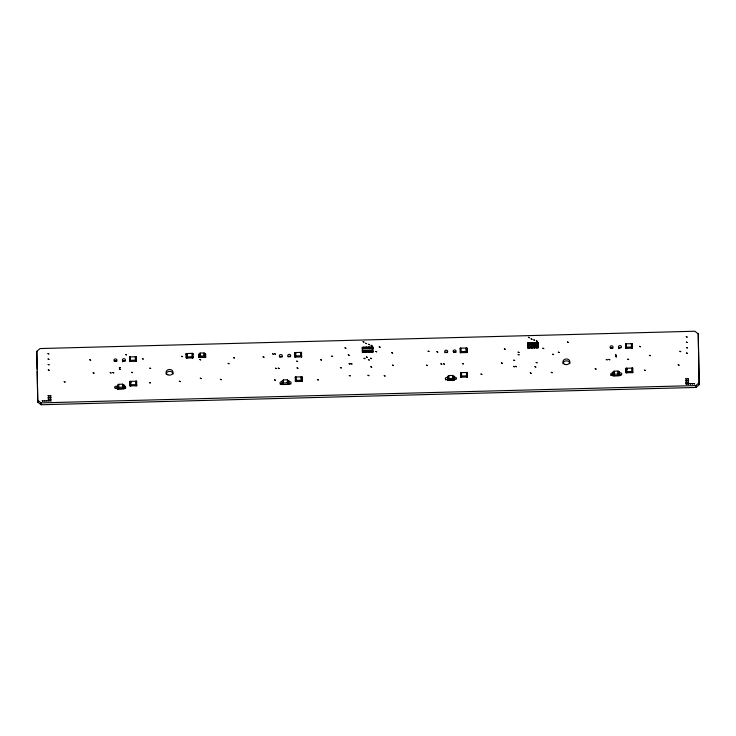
<?xml version="1.0" encoding="UTF-8"?>
<svg xmlns="http://www.w3.org/2000/svg" width="736" height="736" viewBox="0 0 736 736"><rect width="100%" height="100%" fill="white"/><g stroke="black" fill="none" stroke-linecap="round" stroke-linejoin="round"><path stroke-width="1.1" d="M199.097 354.642L199.364 354.605M282.523 381.524L282.661 380.714M447.994 377.025L448.022 376.344M118.524 388.378L118.606 384.293L122.7 384.183L123.151 388.323L122.7 384.183M200.1 353.05L199.953 353.814L198.959 353.841L199.52 357.227L200.008 357.135L200.1 353.05L204.194 352.949L204.645 357.089L204.194 352.949M283.213 384.017L283.305 379.932L287.399 379.831L287.85 383.971L287.399 379.831M448.574 379.647L448.666 375.562L452.76 375.452L453.21 379.601L452.76 375.452M613.934 375.277L614.017 371.192L618.12 371.082L618.562 375.231L618.12 371.082M204.902 355.874L205.62 355.249L205.574 353.666L204.58 353.694M282.928 383.051L282.164 380.724L283.158 380.696L283.305 379.932M613.64 374.311L612.886 371.984L613.87 371.956L614.017 371.192M363.897 348.174L363.851 347.263L372.867 347.052L372.904 347.907M363.501 351.339L362.36 351.541L362.397 352.406C362.738 351.615 369.279 349.802 369.26 352.25L372.977 352.121L372.867 347.052M363.483 352.351L369.26 352.25M368.727 351.348L368.773 352.213M528.788 347.116L536.976 346.693L538.301 346.895L538.338 347.751L527.758 348.027L527.721 347.171L528.788 347.116L528.834 348.027L528.908 346.932M536.24 342.737L536.259 343.546L538.264 343.537L538.228 342.682L527.638 342.958L527.758 348.027M531.438 347.042L531.935 347.033M534.124 347.889L534.152 346.831M118.524 388.452L118.606 384.293M448.583 379.721L448.666 375.562M448.012 376.979L447.552 377.09L448.868 377.062L447.552 377.172L448.307 378.525L447.598 379.914L448.923 379.877L447.598 379.84M613.244 372.775L613.382 371.965M122.434 386.244L123.234 386.133A1.012 0.828 -2.5 0 1 124.099 385.774M203.927 355.083L204.718 354.899A1.012 0.828 -2.5 0 1 205.583 354.458L205.592 354.54M363.842 347.318L362.287 347.337L362.397 352.406M454.204 378.976L453.468 378.387L454.167 376.915A1.012 0.828 -2.5 0 0 453.284 377.412L453.155 377.577M617.844 373.143L618.645 373.042A1.012 0.828 -2.5 0 1 619.51 372.6L618.921 374.311M118.027 388.387C117.935 385.857 118.119 385.756 117.548 388.893L124.163 388.718C125.184 387.578 122.194 386.474 124.099 385.912M372.977 352.121L372.94 351.265L369.224 351.33M36.8 351.348L40.057 348.551L694.876 331.237L698.234 333.859L699.2 384.652L695.943 387.449L41.124 404.763L37.766 402.141L36.8 351.348L37.168 369.159M37.683 400.255L41.041 402.877L695.86 385.563L699.117 382.766L698.234 333.859M118.018 387.918L117.512 387.311M199.217 356.61L199.005 356.298M363.593 352.222L363.676 351.274M528.954 347.852L529.037 346.904M531.594 347.778L531.677 346.831M117.502 386.474L117.962 385.066M688.528 384.468L688.031 384.486M205.574 353.666C204.58 355.23 205.427 355.709 205.657 357.475L199.024 357.236L205.657 357.475M199.042 357.65C197.938 356.564 200.91 355.322 198.978 354.853M124.108 385.646L123.63 387.532M288.797 381.561L288.08 382.196L288.843 383.382M288.816 382.784L288.862 384.358L282.247 384.532C281.143 383.447 284.114 382.205 282.182 381.736M288.806 381.294L288.107 382.757L288.843 383.346M454.158 377.191L453.44 377.816L454.204 379.012M454.176 378.414L454.222 379.988L447.608 380.162C446.504 379.077 449.475 377.835 447.543 377.366M619.51 372.821L618.801 373.446L619.556 374.642M619.537 374.035L619.574 375.618L612.959 375.792C611.864 374.707 614.827 373.465 612.895 372.996M282.21 383.18L282.725 384.036M612.932 374.504L613.438 375.286M369.564 347.144L369.573 347.953L368.248 347.962L368.239 347.171M534.916 342.764L534.934 343.583L533.609 343.592L533.591 342.801M192.823 353.363L192.933 357.889L186.309 358.064L186.19 353.538L192.823 353.363L192.869 354.494M187.137 358.046L186.466 357.043L186.41 353.657L187.027 353.639L187.091 357.034L187.027 353.639M192.657 354.375L191.995 353.381L192.05 356.776M199.465 354.301L199.953 353.814M200.293 354.504L199.971 355M372.922 349.977L362.333 350.253M538.274 345.598L527.694 345.883M363.023 351.523L363.004 350.686L364.329 350.649L364.348 351.495M365.663 351.458L365.654 350.612L366.979 350.575L366.988 351.422M368.313 351.357L368.294 350.548L369.619 350.511L369.638 351.348M370.944 350.502L372.269 350.465L370.944 350.502L370.962 351.32M528.374 347.125L528.365 346.316L529.69 346.279L529.699 347.116M531.015 346.27L532.33 346.233L531.015 346.27L531.061 347.972M533.674 346.987L533.655 346.168L534.98 346.132L534.989 346.978M536.305 346.104C539.69 346.178 534.474 345.423 536.351 347.834M136.142 356.758L136.252 361.293L129.619 361.468L129.508 356.932L136.142 356.758L136.188 357.898M203.927 355.01L204.682 354.991M301.493 352.388L301.604 356.914L294.98 357.089L294.869 352.562L301.493 352.388L301.548 353.528M364.329 350.676L363.004 350.686M365.654 350.64L366.979 350.603M368.294 350.575L369.619 350.538M466.854 348.018L466.964 352.544L460.34 352.719L460.23 348.192L466.854 348.018L466.9 349.158L466.072 349.048M529.69 346.306L528.365 346.316M533.655 346.196L534.98 346.168M632.215 343.648L632.325 348.174L625.692 348.349L625.582 343.822L632.215 343.648L632.261 344.779M129.72 357.061L130.336 356.914L130.41 360.428L129.784 360.447L129.72 357.061L129.821 361.33L129.784 360.447M135.939 356.896L135.314 356.785L135.378 360.3L135.994 360.281L136.04 361.164L135.939 356.896L135.976 357.779M295.081 352.682L295.697 352.544L295.762 356.058L295.145 356.077L295.182 356.96L295.081 352.682L295.118 353.574M466.652 348.146L466.026 348.036L466.09 351.56L466.716 351.541L466.753 352.424L466.652 348.146L466.716 351.541M625.793 343.942L626.41 343.795L626.483 347.318L625.858 347.328L625.894 348.22L625.793 343.942L625.839 344.825M632.012 343.776L631.387 343.666L631.451 347.18L632.068 347.171L632.114 348.054L632.012 343.776L632.049 344.66M204.737 355.801L203.936 355.663L204.691 355.718A1.012 0.828 -2.5 0 0 205.62 356.123M200.155 356.058L204.249 355.948M295.743 353.685L294.915 353.703L294.869 352.562M199.042 357.402L200.358 357.291M192.62 353.492L192.722 357.77L192.105 357.908M625.646 347.208L632.27 347.033L632.325 348.174M300.73 355.801L301.392 356.794M460.497 351.707L461.122 351.688L461.058 348.174L460.442 348.312L460.543 352.59M136.583 381.211L136.694 385.738L130.07 385.912L129.95 381.386L136.583 381.211L136.629 382.352M301.935 376.841L302.054 381.368L295.421 381.542L295.311 377.016L301.935 376.841L301.99 377.973L301.162 378M467.296 372.471L467.406 376.998L460.782 377.172L460.672 372.646L467.296 372.471L467.342 373.603M632.656 368.092L632.767 372.618L626.143 372.802L626.023 368.267L632.656 368.092L632.702 369.233M130.171 381.506L130.778 381.368L130.852 384.882L130.226 384.9L130.171 381.506L130.263 385.784L130.898 385.894M301.153 377.872L301.778 377.853L301.742 376.97L301.107 376.86L301.18 380.374L301.797 380.365L301.834 381.248L301.217 381.386M460.984 377.034L460.883 372.766L461.5 372.618L461.564 376.133L460.948 376.151L461.61 377.145M467.194 376.878L467.093 372.6L466.468 372.49L466.532 376.004L467.158 375.986L467.194 376.878L466.578 377.016M626.336 372.664L626.244 368.396L626.851 368.248L626.925 371.763L626.299 371.781L626.971 372.775M130.208 382.389L130.824 382.38M626.897 369.26L626.281 369.279L626.244 368.396M130.833 382.499L130.005 382.527L129.95 381.386M626.023 368.267L626.078 369.408L626.906 369.389M117.512 386.658L117.475 385.084L118.459 385.057M123.096 384.928L124.099 385.324M287.785 380.576L288.797 380.963M447.562 377.743L447.525 376.354L448.518 376.326M453.146 376.206L454.158 376.593M618.507 371.836L619.519 372.223M626.088 371.662L632.712 371.487L632.767 372.618M135.81 384.624L136.445 384.735L136.482 385.618L135.866 385.765M295.587 380.53L296.203 380.512L296.139 376.988L295.522 377.136L295.587 380.53L296.249 381.524M631.884 371.505L632.555 372.499L631.939 372.646M283.176 381.469L283.176 381.883M287.132 381.892L287.923 381.782A1.012 0.828 -2.5 0 1 288.797 381.423M122.452 386.897L123.252 387.044A1.012 0.828 -2.5 0 0 124.126 387.43M287.141 382.545L287.942 382.683A1.012 0.828 -2.5 0 0 288.825 383.079M617.863 373.796L618.654 373.87A1.012 0.828 -2.5 0 0 619.537 374.256M122.452 386.97L123.105 386.878M287.15 382.619L287.813 382.6M453.183 378.23L453.302 378.313A1.012 0.828 -2.5 0 0 454.186 378.709M617.863 373.87L618.663 373.943M118.662 387.292L122.756 387.191M283.36 382.941L287.454 382.83M448.721 378.571L452.815 378.46M614.072 374.201L618.166 374.09M124.163 388.718L117.548 388.893M288.862 384.358L282.247 384.532M454.222 379.988L447.608 380.162M124.163 388.387L122.838 388.424L124.163 388.461M282.238 384.21L283.562 384.247L282.247 384.284M288.852 384.036L287.528 384.072L288.862 384.109M454.213 379.666L452.888 379.702L454.213 379.739M619.574 375.286L618.249 375.323L619.574 375.369M448.077 379.656L447.865 378.911M537.013 347.613L536.976 346.693L536.838 347.677M447.534 377.145L447.562 377.927M205.638 356.472L205.004 356.178M534.492 347.705L534.327 346.766L534.244 347.714M531.843 347.769L531.742 346.84M363.842 352.213L363.74 351.284M613.392 374.679L612.922 374.21M537.234 347.705L537.096 346.72M534.014 342.82L534.078 343.776M368.662 347.19L368.764 348.192M536.654 342.691L536.765 343.749M534.612 347.824L534.502 346.822M529.322 347.962L529.276 347.052M371.294 347.07L371.367 348.082M363.354 347.272L363.4 348.192M363.961 352.332L363.851 351.33M699.117 382.766L699.2 384.652M695.86 385.563L695.943 387.449M625.582 343.822L625.692 348.349M619.574 375.618L612.959 375.792M613.87 371.882L613.934 375.351M612.904 372.72L612.922 373.557M537.565 342.672L537.574 343.51M537.676 347.769L537.62 346.067M537.151 342.682L537.114 343.74M537.032 342.866L537.004 343.795M536.783 342.866L536.875 343.804M536.756 346.803L536.765 347.824M534.502 342.755L534.511 343.767M532.266 342.81C533.066 344.172 530.15 344.071 530.95 342.875M531.861 342.82L531.889 343.786M531.898 346.932L531.972 347.944M531.364 342.838L531.401 343.749M531.512 346.895L531.475 347.962M529.626 342.884L529.644 343.721L527.675 343.822L527.638 342.958M529.101 346.914L529.294 347.916M528.301 342.912L528.319 343.758M466.964 352.544L466.918 351.403L460.285 351.587L460.34 352.719M467.406 376.998L467.36 375.857L460.727 376.032L460.782 377.172M460.23 348.192L460.276 349.333M460.883 372.766L460.92 373.649M460.672 372.646L460.718 373.778M447.562 378.589L447.589 379.187M372.204 347.042L372.223 347.889L370.898 347.889L370.88 347.107M372.315 352.139L372.269 350.437M371.827 347.972L371.79 347.052L371.708 348.146M371.836 351.164L371.91 352.176M371.606 347.254L371.588 348.183L371.367 347.208M371.68 351.072L371.827 352.038M371.616 351.063L371.588 351.992M371.496 351.1L371.413 352.194M369.674 352.213L369.656 351.394M369.141 347.125L369.113 348.183M369.095 351.164L369.224 352.148M368.966 351.136L369.076 352.056M368.846 351.164L368.8 352.158M366.914 347.18C367.706 348.551 364.789 348.45 365.59 347.245M366.5 347.19L366.51 348.211M366.445 351.228L366.62 352.323M366.427 352.13L366.326 351.21L366.188 352.185M366.004 347.208L366.05 348.174M366.114 351.311L366.123 352.332M364.265 347.254L364.283 348.091L362.958 348.1L362.949 347.318M362.287 347.337L362.324 348.192M301.604 356.914L301.558 355.782L294.934 355.957L294.98 357.089M302.054 381.368L301.999 380.227L295.375 380.402L295.421 381.542M295.311 377.016L295.357 378.148M283.158 380.622L283.222 384.091M282.192 381.469L282.21 382.306M282.21 382.959L282.228 383.557M205.592 354.642L205.62 355.249M198.987 354.586L199.005 355.424M198.996 356.077L199.024 356.675M192.933 357.889L192.878 356.748L186.254 356.923L186.309 358.064M192.685 356.886L192.722 357.77M186.41 353.657L186.502 357.935M186.19 353.538L186.245 354.669M136.252 361.293L136.197 360.152L129.573 360.327L129.619 361.468M136.694 385.738L136.638 384.606L130.014 384.781L130.07 385.912M129.508 356.932L129.564 358.073M130.226 384.9L130.263 385.784M124.126 387.136L124.145 387.734M118.478 385.83L118.487 386.234M41.041 402.877L41.124 404.763M632.518 371.616L632.454 368.23L631.828 368.12L631.893 371.634M626.078 369.408L626.143 372.802M619.5 371.809L619.537 373.382M538.228 342.682L538.338 347.751M532.33 346.205L532.386 347.935M467.093 372.6L467.158 375.986M454.14 376.179L454.176 377.752M301.355 355.911L301.291 352.526L300.665 352.415L300.73 355.93M301.742 376.97L301.834 381.248M288.779 380.549L288.825 382.131M205.611 355.902L205.638 357.061M199.953 353.74L200.017 357.208M136.445 384.735L136.381 381.34L135.755 381.23L135.82 384.753M124.08 384.9L124.126 386.483M37.214 371.432L37.766 402.141M114.255 361.45A1.49 1.224 -2.5 0 1 116.84 361.385M122.47 361.845A1.49 1.224 -2.5 0 1 125.24 361.164M279.616 357.08A1.49 1.224 -2.5 0 1 282.192 357.015M288.015 356.859A1.49 1.224 -2.5 0 1 290.591 356.785M444.976 352.71A1.49 1.224 -2.5 0 1 447.552 352.636M453.91 352.02A1.49 1.224 -2.5 0 1 455.952 352.415M610.328 348.34A1.49 1.224 -2.5 0 1 612.913 348.266M618.544 348.726A1.49 1.224 -2.5 0 1 620.761 347.613M454.434 379.316A1.343 1.104 -2.5 0 0 456.43 378.304A1.343 1.104 -2.5 0 0 454.397 377.402A1.343 1.104 -2.5 0 0 454.434 379.316A1.343 1.104 -2.5 0 1 455.823 379.261M445.593 379.932A1.343 1.104 -2.5 0 1 447.92 379.868M619.353 375.332A1.343 1.104 -2.5 0 1 621.175 374.882M619.096 374.008A1.343 1.104 -2.5 0 1 620.88 372.922A1.343 1.104 -2.5 0 1 621.488 374.652A1.343 1.104 -2.5 0 1 619.289 374.55M610.954 375.562A1.343 1.104 -2.5 0 1 613.281 375.498M282.017 383.879A1.343 1.104 -2.5 0 1 280.076 383.346A1.343 1.104 -2.5 0 1 281.069 381.855A1.343 1.104 -2.5 0 1 282.67 382.904M280.232 384.302A1.343 1.104 -2.5 0 1 282.063 383.852M289.073 383.686A1.343 1.104 -2.5 0 0 291.07 382.683A1.343 1.104 -2.5 0 0 289.036 381.782A1.343 1.104 -2.5 0 0 289.073 383.686A1.343 1.104 -2.5 0 1 290.959 384.017M115.313 388.286A1.343 1.104 -2.5 0 0 117.309 387.274A1.343 1.104 -2.5 0 0 115.276 386.372A1.343 1.104 -2.5 0 0 115.313 388.286A1.343 1.104 -2.5 0 1 117.392 389.16M123.197 386.566A1.343 1.104 -2.5 0 1 125.019 386.115A1.343 1.104 -2.5 0 1 125.543 387.605A1.343 1.104 -2.5 0 1 123.712 388.056A1.343 1.104 -2.5 0 1 125.608 388.387M562.994 363.786A3.478 2.852 -2.5 0 1 566.416 360.842A3.478 2.852 -2.5 0 1 569.94 363.602M166.143 374.284A3.478 2.852 -2.5 0 1 169.556 371.34A3.478 2.852 -2.5 0 1 173.089 374.1M454.186 378.626A1.012 0.828 -2.5 0 1 453.302 378.24M453.293 377.485A1.012 0.828 -2.5 0 1 454.158 377.044M47.987 353.565L48.861 353.952L47.987 353.565M48.088 359.002L48.953 359.389L48.088 359.002M48.19 364.44L49.054 364.817L48.19 364.44M48.291 369.868L49.156 370.254L48.291 369.868M42.228 400.743L43.093 401.129L42.228 400.743M44.215 400.688L45.08 401.074L44.215 400.688M46.193 400.642L47.067 401.019L46.193 400.642M48.098 395.692L48.962 396.078L48.098 395.692M48.125 397.32L48.99 397.707L48.125 397.32M48.153 398.958L49.018 399.335L48.153 398.958M48.18 400.586L49.045 400.973L48.18 400.586M50.076 395.646L50.94 396.023L50.076 395.646M50.103 397.274L50.977 397.661L50.103 397.274M50.14 398.903L51.005 399.289L50.14 398.903M50.168 400.531L51.032 400.918L50.168 400.531M64.216 381.68L65.081 382.067L64.216 381.68M89.792 359.803L90.657 360.189L89.792 359.803M93.168 372.756L94.042 373.143L93.168 372.756M110.207 372.582L111.072 372.968L110.207 372.582M112.856 372.508L113.721 372.894L112.856 372.508M119.379 367.448L120.244 367.834L119.379 367.448M119.407 369.076L120.281 369.463L119.407 369.076M125.598 354.504L126.463 354.89L125.598 354.504M131.707 372.287L132.581 372.664L131.707 372.287M142.379 358.68L143.253 359.067L142.379 358.68M149.831 368.138L150.696 368.524L149.831 368.138M149.436 382.554L150.3 382.932L149.436 382.554M181.709 356.288L182.583 356.666L181.709 356.288M179.354 381.22L180.219 381.598L179.354 381.22M199.806 359.472L200.67 359.858L199.806 359.472M200.312 378.212L201.176 378.598L200.312 378.212M220.349 379.316L221.214 379.702L220.349 379.316M228.16 363.345L229.034 363.731L228.16 363.345M233.524 357.632L234.388 358.018L233.524 357.632M263.12 356.85L263.985 357.236L263.12 356.85M272.66 353.878L273.525 354.264L272.66 353.878M274.648 353.832L275.512 354.209L274.648 353.832M275.568 368.212L276.432 368.598L275.568 368.212M274.454 379.785L275.319 380.172L274.454 379.785M278.217 368.138L279.082 368.524L278.217 368.138M296.783 361.128L297.648 361.514L296.783 361.128M297.068 367.908L297.933 368.294L297.068 367.908M320.574 359.683L321.439 360.06L320.574 359.683M317.464 379.601L318.329 379.988L317.464 379.601M331.761 356.123L332.626 356.509L331.761 356.123M345.009 347.889L345.883 348.275L345.009 347.889M340.409 367.586L341.274 367.963L340.409 367.586M348.284 354.872L349.149 355.258L348.284 354.872M349.103 363.685L349.968 364.062L349.103 363.685M351.09 363.63L351.955 364.016L351.09 363.63M349.315 375.498L350.189 375.884L349.315 375.498M363.096 341.706L363.961 342.093L363.096 341.706M365.774 343.261L366.638 343.648L365.774 343.261M364.062 358.285L364.927 358.671L364.062 358.285M368.442 344.282L369.306 344.669L368.442 344.282M366.353 356.978L367.218 357.356L366.353 356.978M371.1 345.294L371.974 345.681L371.1 345.294M368.386 359.637L369.251 360.024L368.386 359.637M370.677 358.22L371.542 358.607L370.677 358.22M368.009 375.277L368.874 375.664L368.009 375.277M370.834 366.776L371.698 367.163L370.834 366.776M375.848 351.422L376.712 351.808L375.848 351.422M379.242 346.849L380.107 347.236L379.242 346.849M384.229 375.664L385.094 376.05L384.229 375.664M391.754 352.636L392.619 353.022L391.754 352.636M392.638 365.111L393.502 365.498L392.638 365.111M428.122 351.127L428.987 351.514L428.122 351.127M426.558 365.166L427.423 365.553L426.558 365.166M436.899 351.716L437.764 352.093L436.899 351.716M440.928 363.832L441.793 364.219L440.928 363.832M443.569 363.768L444.434 364.154L443.569 363.768M462.429 363.538L463.294 363.924L462.429 363.538M480.976 374.054L481.85 374.44L480.976 374.054M504.344 348.846L505.209 349.223L504.344 348.846M501.455 362.912L502.32 363.299L501.455 362.912M513.82 360.143L514.685 360.53L513.82 360.143M513.434 366.408L514.298 366.786L513.434 366.408M518.135 352.148L519 352.535L518.135 352.148M518.181 354.458L519.046 354.844L518.181 354.458M515.421 366.353L516.286 366.74L515.421 366.353M528.457 337.336L529.322 337.714L528.457 337.336M531.134 338.891L531.999 339.278L531.134 338.891M533.793 339.912L534.667 340.29L533.793 339.912M536.461 340.924L537.326 341.311L536.461 340.924M530.26 372.894L531.125 373.272L530.26 372.894M534.943 366.648L535.808 367.034L534.943 366.648M536.194 362.406L537.059 362.793L536.194 362.406M542.883 348.229L543.748 348.616L542.883 348.229M552.754 354.218L553.619 354.605L552.754 354.218M551.264 372.333L552.129 372.72L551.264 372.333M558.339 352.167L559.204 352.553L558.339 352.167M567.419 342.01L568.284 342.396L567.419 342.01M595.203 368.727L596.068 369.113L595.203 368.727M606.28 359.462L607.145 359.849L606.28 359.462M608.93 359.398L609.794 359.775L608.93 359.398M615.462 354.872L616.326 355.258L615.462 354.872M615.489 356.5L616.363 356.886L615.489 356.5M627.78 359.168L628.654 359.554L627.78 359.168M639.464 346.352L640.329 346.739L639.464 346.352M644.524 370.144L645.389 370.521L644.524 370.144M649.382 355.332L650.256 355.718L649.382 355.332M679.917 351.265L680.782 351.652L679.917 351.265M686.274 336.692L687.139 337.079L686.274 336.692M678.178 364.762L679.043 365.148L678.178 364.762M686.366 342.13L687.24 342.507L686.366 342.13M686.467 347.558L687.332 347.944L686.467 347.558M686.568 352.995L687.433 353.381L686.568 352.995M685.713 378.838L686.578 379.224L685.713 378.838M685.74 380.466L686.605 380.852L685.74 380.466M685.768 382.094L686.642 382.481L685.768 382.094M685.805 383.723L686.67 384.109L685.805 383.723M687.7 378.782L688.565 379.169L687.7 378.782M687.728 380.411L688.592 380.797L687.728 380.411M687.755 382.039L688.62 382.426L687.755 382.039M687.783 383.677L688.648 384.054L687.783 383.677M689.77 383.622L690.635 384.008L689.77 383.622M691.757 383.566L692.622 383.953L691.757 383.566M693.735 383.52L694.609 383.898L693.735 383.52M372.885 348.284L362.305 348.57L372.894 348.34M538.246 343.914L527.666 344.19L538.246 343.97M118.864 388.525L117.548 388.562L118.873 388.608M114.752 361.22A1.49 1.224 -2.5 0 0 116.96 360.106A1.49 1.224 -2.5 0 0 114.715 359.104A1.49 1.224 -2.5 0 0 114.752 361.22M611.386 375.167A1.343 1.104 -2.5 0 0 613.382 374.155A1.343 1.104 -2.5 0 0 611.349 373.253A1.343 1.104 -2.5 0 0 611.386 375.167M123.151 360.999A1.49 1.224 -2.5 0 0 125.368 359.886A1.49 1.224 -2.5 0 0 123.114 358.883A1.49 1.224 -2.5 0 0 123.151 360.999M280.112 356.85A1.49 1.224 -2.5 0 0 282.32 355.727A1.49 1.224 -2.5 0 0 280.066 354.734A1.49 1.224 -2.5 0 0 280.112 356.85M288.512 356.629A1.49 1.224 -2.5 0 0 290.72 355.506A1.49 1.224 -2.5 0 0 288.466 354.513A1.49 1.224 -2.5 0 0 288.512 356.629M445.464 352.48A1.49 1.224 -2.5 0 0 447.681 351.357A1.49 1.224 -2.5 0 0 445.427 350.364A1.49 1.224 -2.5 0 0 445.464 352.48M453.864 352.259A1.49 1.224 -2.5 0 0 456.081 351.136A1.49 1.224 -2.5 0 0 453.827 350.134A1.49 1.224 -2.5 0 0 453.864 352.259M610.825 348.1A1.49 1.224 -2.5 0 0 613.033 346.987A1.49 1.224 -2.5 0 0 610.788 345.984A1.49 1.224 -2.5 0 0 610.825 348.1M619.224 347.88A1.49 1.224 -2.5 0 0 621.442 346.766A1.49 1.224 -2.5 0 0 619.188 345.764A1.49 1.224 -2.5 0 0 619.224 347.88M446.034 379.537A1.343 1.104 -2.5 0 0 448.031 378.534A1.343 1.104 -2.5 0 0 445.998 377.623A1.343 1.104 -2.5 0 0 446.034 379.537M564.696 364.329A3.478 2.852 -2.5 0 0 569.857 361.716A3.478 2.852 -2.5 0 0 564.604 359.389A3.478 2.852 -2.5 0 0 564.696 364.329M167.836 374.817A3.478 2.852 -2.5 0 0 173.006 372.214A3.478 2.852 -2.5 0 0 167.753 369.877A3.478 2.852 -2.5 0 0 167.836 374.817"/></g></svg>
